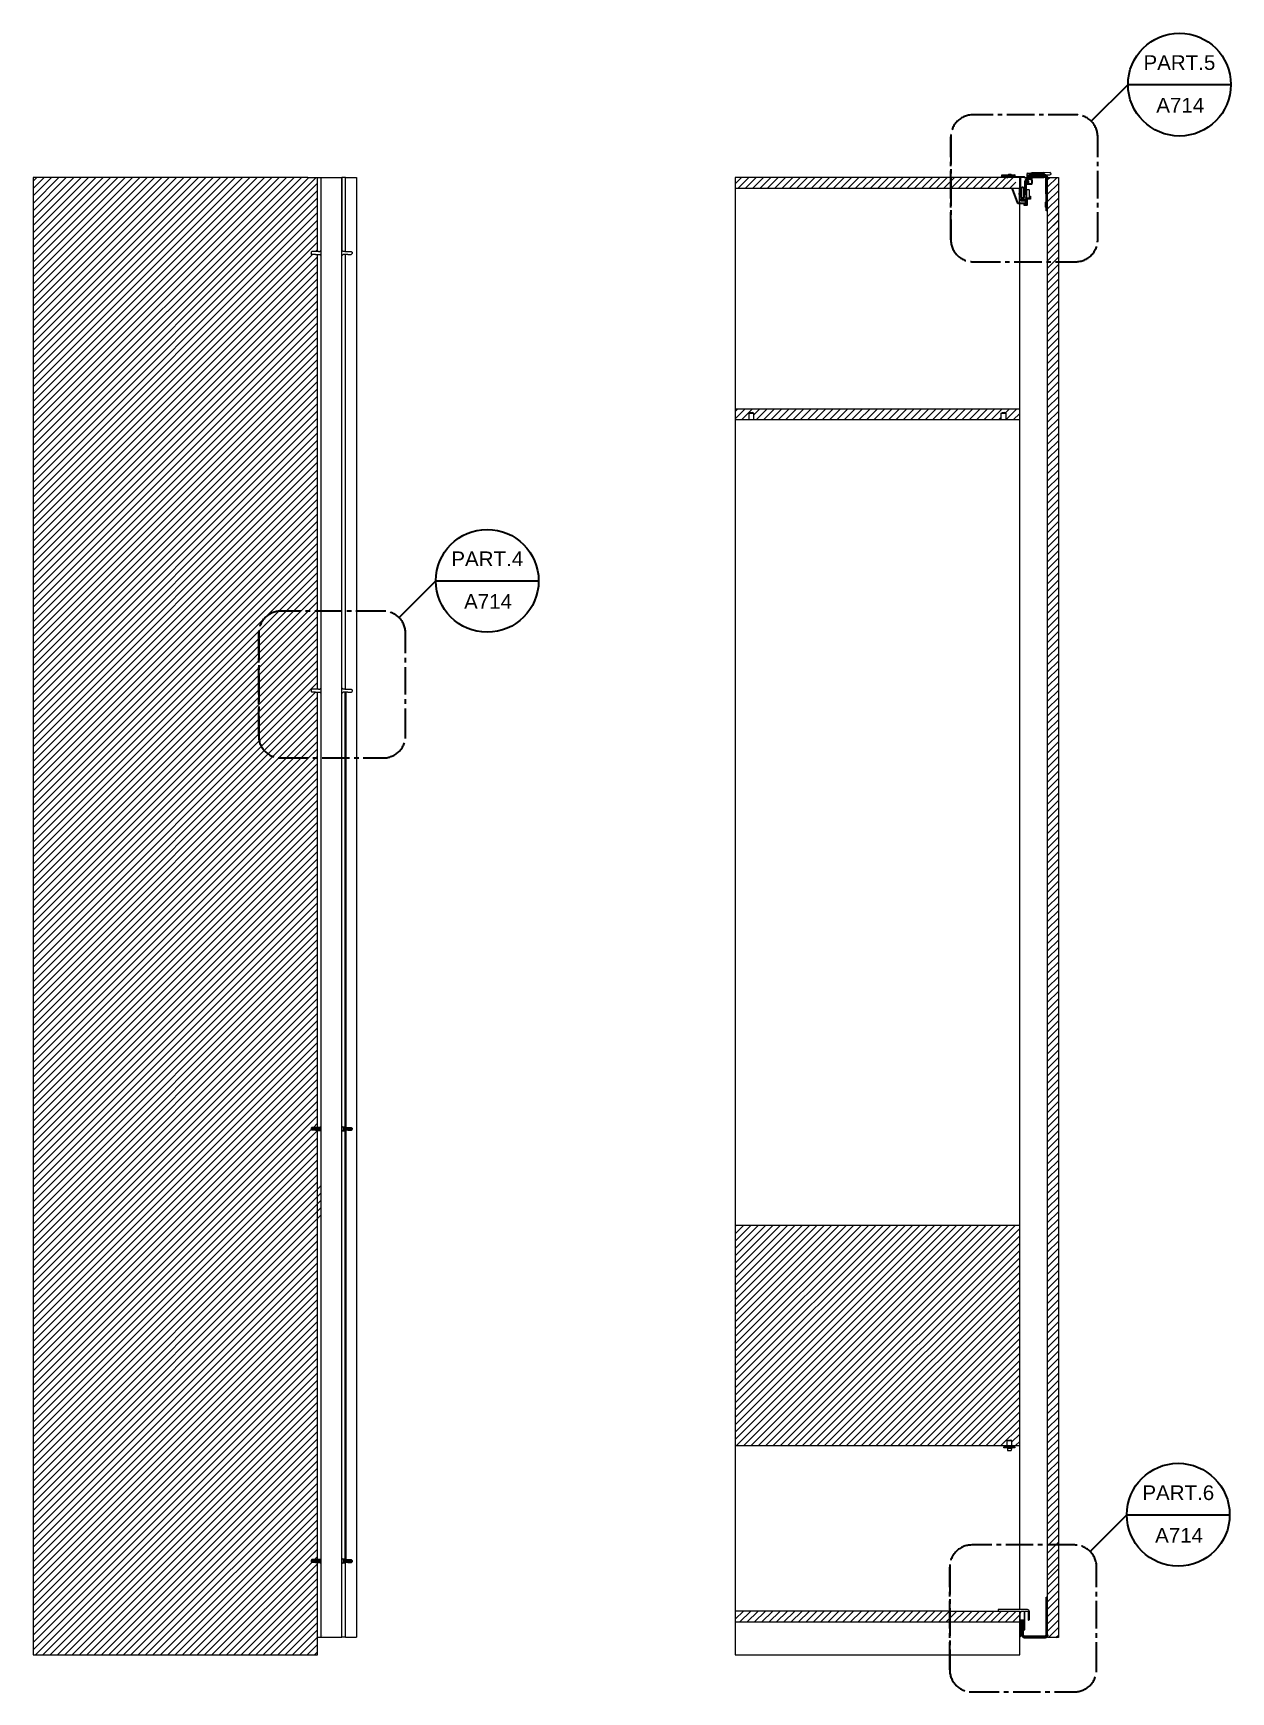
# Model space of a CAD drawing. Header units: millimetres. Extents: x 46 to 1828, y -437 to 1004.
# Drawn here: x 776.6 to 939.7, y 777.9 to 1003.8 of the extents above; entities that cross this region are included whole.
import ezdxf
from ezdxf.enums import TextEntityAlignment as Align

# ---------------------------------------------------------------- set-up
doc = ezdxf.new("R2010")
doc.units = ezdxf.units.MM
doc.linetypes.add('CENTER2', pattern=[1.125, 0.75, -0.125, 0.125, -0.125])
doc.layers.add('A-SECT A-MCUT', color=7, linetype='Continuous', lineweight=35)
for name, color, linetype in [('filatura', 8, 'Continuous'), ('Livello 1', 175, 'Continuous'), ('particolari', 6, 'Continuous')]:
    doc.layers.add(name, color=color, linetype=linetype)
doc.styles.add('ARIAL', font='arial.ttf')
pattern_1 = [(45, (11.67665, 642.7566), (-0.5, 0.5), [])]

# ---------------------------------------------------------------- blocks, each defined once
blk = doc.blocks.new('vite')
for p, q in [((1017.81, 233.76), (1017.62, 233.94)), ((1017.81, 233.36), (1017.62, 233.19)), ((1018.12, 233.81), (1017.76, 233.81)), ((1017.76, 233.31), (1018.12, 233.31)), ((1018.02, 233.76), (1017.81, 233.76)), ((1018.42, 233.36), (1017.81, 233.36)), ((1018.02, 233.76), (1018.42, 233.76)), ((1018.42, 233.76), (1018.91, 233.76)), ((1018.42, 233.36), (1018.91, 233.36)), ((1018.91, 233.76), (1019.02, 233.66)), ((1018.91, 233.36), (1019.02, 233.46)), ((1019.02, 233.66), (1019.02, 233.46))]:
    blk.add_line(p, q)
at = {"layer": 'filatura'}
for p, q in [((1017.81, 233.76), (1017.81, 233.36)), ((1018.53, 233.66), (1017.81, 233.66)), ((1018.53, 233.46), (1017.81, 233.46)), ((1018.53, 233.66), (1019.02, 233.66)), ((1018.53, 233.46), (1019.02, 233.46)), ((1018.91, 233.76), (1018.91, 233.36))]:
    blk.add_line(p, q, dxfattribs=at)
blk = doc.blocks.new('A$C6DD21764')
at = {"layer": 'A-SECT A-MCUT'}
for q in [(19.12, 19.12), (38.12, 24.12)]:
    blk.add_line((24.12, 24.12), q, dxfattribs=at)
at = {"layer": 'A-SECT A-MCUT', "linetype": 'CENTER2', "ltscale": 5}
blk.add_lwpolyline([(0, 3, 0.414214), (3, 0), (17, 0, 0.414214), (20, 3), (20, 17, 0.414214), (17, 20), (3, 20, 0.414214), (0, 17), (0, 3), (0, 17)], format="xyb", dxfattribs=at)
at = {"layer": 'A-SECT A-MCUT'}
blk.add_circle((31.12, 24.12), 7, dxfattribs=at)
at = {"style": 'ARIAL'}
blk.add_attdef('PART.3', text='', height=2, dxfattribs=at).set_placement((31.12, 28.12), align=Align.TOP_CENTER)
blk.add_attdef('A714', (27.97, 20.31), '', height=2, dxfattribs=at)

msp = doc.modelspace()

# ---------------------------------------------------------------- hatches: boundary and pattern name
h = msp.add_hatch()
h.set_pattern_fill('JIS_WOOD', color=175)
h.set_pattern_definition(pattern_1)
edge = h.paths.add_edge_path()
edge.add_spline(control_points=[(910.31, 984.17), (910.64, 984.17), (910.97, 984.17), (910.97, 984.17), (910.97, 983.2), (910.97, 982.23), (910.97, 981.26)], knot_values=[0.174311, 0.174311, 0.174311, 0.174311, 0.674311, 0.674311, 0.674311, 1.5, 1.5, 1.5, 1.5], weights=[1, 1, 1, 1, 1, 1, 1], degree=3, periodic=0)
edge.add_spline(control_points=[(910.97, 984.17), (910.97, 984.17), (910.64, 984.17), (910.31, 984.17)], knot_values=[1, 1, 1, 1, 1.5, 1.5, 1.5, 1.5], weights=[1, 1, 1, 1], degree=3, periodic=0)
edge.add_spline(control_points=[(910.31, 984.17), (909.98, 984.17), (909.65, 984.17), (909.65, 984.17)], knot_values=[1.5, 1.5, 1.5, 1.5, 2, 2, 2, 2], weights=[1, 1, 1, 1], degree=3, periodic=0)
edge.add_line((909.65, 984.17), (908.07, 984.17))
edge.add_line((908.07, 984.17), (872.24, 984.17))
edge.add_line((872.24, 984.17), (872.24, 982.67))
edge.add_line((872.24, 982.67), (904.99, 982.67))
edge.add_line((904.99, 982.67), (908.12, 982.67))
edge.add_line((908.12, 982.67), (910.97, 982.67))
h = msp.add_hatch()
h.set_pattern_fill('JIS_WOOD', color=175)
h.set_pattern_definition(pattern_1)
edge = h.paths.add_edge_path()
edge.add_line((916.24, 977.11), (916.24, 979.35))
edge.add_line((916.24, 979.35), (914.76, 977.88))
edge.add_line((914.76, 977.88), (914.76, 977.11))
edge.add_line((914.76, 977.11), (914.76, 795.42))
edge.add_spline(control_points=[(914.76, 795.42), (914.76, 794.68), (914.76, 793.94), (914.76, 793.21)], knot_values=[4.012319, 4.012319, 4.012319, 4.012319, 4.023751, 4.023751, 4.023751, 4.023751], weights=[1, 1, 1, 1], degree=3, periodic=0)
edge.add_line((914.76, 793.21), (916.24, 794.68))
edge.add_spline(control_points=[(916.24, 794.68), (916.24, 794.93), (916.24, 795.17), (916.24, 795.42)], knot_values=[0.949387, 0.949387, 0.949387, 0.949387, 0.953089, 0.953089, 0.953089, 0.953089], weights=[1, 1, 1, 1], degree=3, periodic=0)
edge.add_line((916.24, 795.42), (916.24, 977.11))
h = msp.add_hatch()
h.set_pattern_fill('JIS_WOOD', color=175)
h.set_pattern_definition(pattern_1)
h.paths.add_polyline_path([(908.47, 952.07), (908.64, 952.17), (908.9, 952.17), (909.07, 952.07), (909.07, 951.17), (910.97, 951.17), (910.97, 952.67), (872.24, 952.67), (872.24, 951.17), (874.14, 951.17), (874.14, 952.07), (874.31, 952.17), (874.57, 952.17), (874.74, 952.07), (874.74, 951.17), (908.47, 951.17)])
h = msp.add_hatch()
h.set_pattern_fill('JIS_WOOD', color=175)
h.set_pattern_definition(pattern_1)
h.paths.add_polyline_path([(910.97, 841.49), (872.24, 841.49), (872.24, 811.49), (909.25, 811.49), (909.25, 812.15), (909.39, 812.23), (909.77, 812.23), (909.91, 812.15), (909.91, 811.49), (910.97, 811.49)])

# ---------------------------------------------------------------- linework, layer by layer
at = {"color": 175, "linetype": 'Continuous'}
for p, q in [((776.65, 983.65), (777.16, 984.16)), ((776.65, 982.65), (778.16, 984.16)), ((776.65, 981.65), (779.16, 984.16)), ((776.65, 980.65), (780.16, 984.16)), ((776.65, 979.65), (781.16, 984.16)), ((776.65, 978.65), (782.16, 984.16)), ((776.65, 977.65), (783.16, 984.16)), ((776.65, 976.65), (784.16, 984.16)), ((776.65, 975.65), (785.16, 984.16)), ((776.65, 974.65), (786.16, 984.16)), ((776.65, 973.65), (787.16, 984.16)), ((776.65, 972.65), (788.16, 984.16)), ((776.65, 971.65), (789.16, 984.16)), ((776.65, 970.65), (790.16, 984.16)), ((776.65, 969.65), (791.16, 984.16)), ((776.65, 968.65), (792.16, 984.16)), ((776.65, 967.65), (793.16, 984.16)), ((776.65, 966.65), (794.16, 984.16)), ((776.65, 965.65), (795.16, 984.16)), ((776.65, 964.65), (796.16, 984.16)), ((776.65, 963.65), (797.16, 984.16)), ((776.65, 962.65), (798.16, 984.16)), ((776.65, 961.65), (799.16, 984.16)), ((776.65, 960.65), (800.16, 984.16)), ((776.65, 959.65), (801.16, 984.16)), ((776.65, 958.65), (802.16, 984.16)), ((776.65, 957.65), (803.16, 984.16)), ((776.65, 956.65), (804.16, 984.16)), ((776.65, 955.65), (805.16, 984.16)), ((776.65, 954.65), (806.16, 984.16)), ((776.65, 953.65), (807.16, 984.16)), ((776.65, 952.65), (808.16, 984.16)), ((776.65, 951.65), (809.16, 984.16)), ((776.65, 950.65), (810.16, 984.16)), ((776.65, 949.65), (811.16, 984.16)), ((776.65, 948.65), (812.16, 984.16)), ((776.65, 947.65), (813.16, 984.16)), ((776.65, 946.65), (814.16, 984.16)), ((776.65, 945.65), (815.16, 984.16)), ((776.65, 944.65), (815.38, 983.38)), ((914.76, 983.88), (915.06, 984.17)), ((914.76, 982.88), (916.06, 984.17)), ((914.76, 981.88), (916.24, 983.35)), ((776.65, 943.65), (815.38, 982.38)), ((776.65, 942.65), (815.38, 981.38)), ((776.65, 941.65), (815.38, 980.38)), ((914.76, 980.88), (916.24, 982.35)), ((914.76, 979.88), (916.24, 981.35)), ((914.76, 978.88), (916.24, 980.35)), ((776.65, 940.65), (815.38, 979.38)), ((776.65, 939.65), (815.38, 978.38)), ((914.76, 977.88), (916.24, 979.35)), ((915, 977.11), (916.24, 978.35)), ((776.65, 938.65), (815.38, 977.38)), ((776.65, 937.65), (815.38, 976.38)), ((916, 977.11), (916.24, 977.35)), ((776.65, 936.65), (815.38, 975.38)), ((776.65, 935.65), (814.7, 973.7)), ((815.1, 974.1), (815.38, 974.38)), ((776.65, 934.65), (815.38, 973.38)), ((776.65, 933.65), (815.38, 972.38)), ((776.65, 932.65), (815.38, 971.38)), ((776.65, 931.65), (815.38, 970.38)), ((776.65, 930.65), (815.38, 969.38)), ((776.65, 929.65), (815.38, 968.38)), ((776.65, 928.65), (815.38, 967.38)), ((776.65, 927.65), (815.38, 966.38)), ((776.65, 926.65), (815.38, 965.38)), ((776.65, 925.65), (815.38, 964.38)), ((776.65, 924.65), (815.38, 963.38)), ((776.65, 923.65), (815.38, 962.38)), ((776.65, 922.65), (815.38, 961.38)), ((776.65, 921.65), (815.38, 960.38)), ((776.65, 920.65), (815.38, 959.38)), ((776.65, 919.65), (815.38, 958.38)), ((776.65, 918.65), (815.38, 957.38)), ((776.65, 917.65), (815.38, 956.38)), ((776.65, 916.65), (815.38, 955.38)), ((776.65, 915.65), (815.38, 954.38)), ((776.65, 914.65), (815.38, 953.38)), ((776.65, 913.65), (815.38, 952.38)), ((776.65, 912.65), (815.38, 951.38)), ((776.65, 911.65), (815.38, 950.38)), ((776.65, 910.65), (815.38, 949.38)), ((776.65, 909.65), (815.38, 948.38)), ((776.65, 908.65), (815.38, 947.38)), ((776.65, 907.65), (815.38, 946.38)), ((776.65, 906.65), (815.38, 945.38)), ((776.65, 905.65), (815.38, 944.38)), ((776.65, 904.65), (815.38, 943.38)), ((776.65, 903.65), (815.38, 942.38)), ((776.65, 902.65), (815.38, 941.38)), ((776.65, 901.65), (815.38, 940.38)), ((776.65, 900.65), (815.38, 939.38)), ((776.65, 899.65), (815.38, 938.38)), ((776.65, 898.65), (815.38, 937.38)), ((776.65, 897.65), (815.38, 936.38)), ((776.65, 896.65), (815.38, 935.38)), ((776.65, 895.65), (815.38, 934.38)), ((776.65, 894.65), (815.38, 933.38)), ((776.65, 893.65), (815.38, 932.38)), ((776.65, 892.65), (815.38, 931.38)), ((776.65, 891.65), (815.38, 930.38)), ((776.65, 890.65), (815.38, 929.38)), ((776.65, 889.65), (815.38, 928.38)), ((776.65, 888.65), (815.38, 927.38)), ((776.65, 887.65), (815.38, 926.38)), ((776.65, 886.65), (815.38, 925.38)), ((776.65, 885.65), (815.38, 924.38)), ((776.65, 884.65), (815.38, 923.38)), ((776.65, 883.65), (815.38, 922.38)), ((776.65, 882.65), (815.38, 921.38)), ((776.65, 881.65), (815.38, 920.38)), ((776.65, 880.65), (815.38, 919.38)), ((776.65, 879.65), (815.38, 918.38)), ((776.65, 878.65), (815.38, 917.38)), ((776.65, 877.65), (815.38, 916.38)), ((776.65, 876.65), (815.38, 915.38)), ((776.65, 875.65), (815.08, 914.08)), ((776.65, 874.65), (815.38, 913.38)), ((776.65, 873.65), (815.38, 912.38)), ((776.65, 872.65), (815.38, 911.38)), ((776.65, 871.65), (815.38, 910.38)), ((776.65, 870.65), (815.38, 909.38)), ((776.65, 869.65), (815.38, 908.38)), ((776.65, 868.65), (815.38, 907.38)), ((776.65, 867.65), (815.38, 906.38)), ((776.65, 866.65), (815.38, 905.38)), ((776.65, 865.65), (815.38, 904.38)), ((776.65, 864.65), (815.38, 903.38)), ((776.65, 863.65), (815.38, 902.38)), ((776.65, 862.65), (815.38, 901.38)), ((776.65, 861.65), (815.38, 900.38)), ((776.65, 860.65), (815.38, 899.38)), ((776.65, 859.65), (815.38, 898.38)), ((776.65, 858.65), (815.38, 897.38)), ((776.65, 857.65), (815.38, 896.38)), ((776.65, 856.65), (815.38, 895.38)), ((776.65, 855.65), (815.38, 894.38)), ((776.65, 854.65), (815.38, 893.38)), ((776.65, 853.65), (815.38, 892.38)), ((776.65, 852.65), (815.38, 891.38)), ((776.65, 851.65), (815.38, 890.38)), ((776.65, 850.65), (815.38, 889.38)), ((776.65, 849.65), (815.38, 888.38)), ((776.65, 848.65), (815.38, 887.38)), ((776.65, 847.65), (815.38, 886.38)), ((776.65, 846.65), (815.38, 885.38)), ((776.65, 845.65), (815.38, 884.38)), ((776.65, 844.65), (815.38, 883.38)), ((776.65, 843.65), (815.38, 882.38)), ((776.65, 842.65), (815.38, 881.38)), ((776.65, 841.65), (815.38, 880.38)), ((776.65, 840.65), (815.38, 879.38)), ((776.65, 839.65), (815.38, 878.38)), ((776.65, 838.65), (815.38, 877.38)), ((776.65, 837.65), (815.38, 876.38)), ((776.65, 836.65), (815.38, 875.38)), ((776.65, 835.65), (815.38, 874.38)), ((776.65, 834.65), (815.38, 873.38)), ((776.65, 833.65), (815.38, 872.38)), ((776.65, 832.65), (815.38, 871.38)), ((776.65, 831.65), (815.38, 870.38)), ((776.65, 830.65), (815.38, 869.38)), ((776.65, 829.65), (815.38, 868.38)), ((776.65, 828.65), (815.38, 867.38)), ((776.65, 827.65), (815.38, 866.38)), ((776.65, 826.65), (815.38, 865.38)), ((776.65, 825.65), (815.38, 864.38)), ((776.65, 824.65), (815.38, 863.38)), ((776.65, 823.65), (815.38, 862.38)), ((776.65, 822.65), (815.38, 861.38)), ((776.65, 821.65), (815.38, 860.38)), ((776.65, 820.65), (815.38, 859.38)), ((776.65, 819.65), (815.38, 858.38)), ((776.65, 818.65), (815.38, 857.38)), ((776.65, 817.65), (815.38, 856.38)), ((776.65, 816.65), (814.5, 854.5)), ((776.65, 815.65), (815.38, 854.38)), ((814.81, 854.81), (815.38, 855.38)), ((815.38, 854.38), (815.41, 854.41)), ((776.65, 814.65), (815.38, 853.38)), ((776.65, 813.65), (815.38, 852.38)), ((776.65, 812.65), (815.38, 851.38)), ((776.65, 811.65), (815.38, 850.38)), ((776.65, 810.65), (815.38, 849.38)), ((776.65, 809.65), (815.38, 848.38)), ((776.65, 808.65), (815.38, 847.38)), ((776.65, 807.65), (815.38, 846.38)), ((776.65, 806.65), (815.38, 845.38)), ((815.38, 846.38), (815.88, 846.88)), ((815.38, 845.38), (815.88, 845.88)), ((815.38, 844.38), (815.88, 844.88)), ((776.65, 805.65), (815.38, 844.38)), ((776.65, 804.65), (815.38, 843.38)), ((815.38, 843.38), (815.88, 843.88)), ((815.38, 842.38), (815.88, 842.88)), ((776.65, 803.65), (815.38, 842.38)), ((776.65, 802.65), (815.38, 841.38)), ((776.65, 801.65), (815.38, 840.38)), ((776.65, 800.65), (815.38, 839.38)), ((776.65, 799.65), (815.38, 838.38)), ((776.65, 798.65), (815.38, 837.38)), ((776.65, 797.65), (815.38, 836.38)), ((776.65, 796.65), (815.38, 835.38)), ((776.65, 795.65), (815.38, 834.38)), ((776.65, 794.65), (815.38, 833.38)), ((776.65, 793.65), (815.38, 832.38)), ((776.65, 792.65), (815.38, 831.38)), ((776.65, 791.65), (815.38, 830.38)), ((776.65, 790.65), (815.38, 829.38)), ((776.65, 789.65), (815.38, 828.38)), ((776.65, 788.65), (815.38, 827.38)), ((776.65, 787.65), (815.38, 826.38)), ((776.65, 786.65), (815.38, 825.38)), ((776.65, 785.65), (815.38, 824.38)), ((776.65, 784.65), (815.38, 823.38)), ((776.65, 783.65), (815.38, 822.38)), ((776.96, 782.96), (815.38, 821.38)), ((777.96, 782.96), (815.38, 820.38)), ((778.96, 782.96), (815.38, 819.38)), ((779.96, 782.96), (815.38, 818.38)), ((780.96, 782.96), (815.38, 817.38)), ((781.96, 782.96), (815.38, 816.38)), ((782.96, 782.96), (815.38, 815.38)), ((783.96, 782.96), (815.38, 814.38)), ((784.96, 782.96), (815.38, 813.38)), ((785.96, 782.96), (815.38, 812.38)), ((786.96, 782.96), (815.38, 811.38)), ((787.96, 782.96), (815.38, 810.38)), ((788.96, 782.96), (815.38, 809.38)), ((789.96, 782.96), (815.38, 808.38)), ((790.96, 782.96), (815.38, 807.38)), ((791.96, 782.96), (815.38, 806.38)), ((792.96, 782.96), (815.38, 805.38)), ((793.97, 782.97), (815.38, 804.38)), ((794.97, 782.97), (815.38, 803.38)), ((795.97, 782.97), (815.38, 802.38)), ((796.97, 782.97), (815.38, 801.38)), ((797.97, 782.97), (815.38, 800.38)), ((798.97, 782.97), (815.38, 799.38)), ((799.97, 782.97), (815.38, 798.38)), ((800.97, 782.97), (815.38, 797.38)), ((801.97, 782.97), (814.57, 795.57)), ((802.97, 782.97), (815.38, 795.38)), ((814.94, 795.94), (815.38, 796.38)), ((803.97, 782.97), (815.38, 794.38)), ((804.97, 782.97), (815.38, 793.38)), ((914.76, 793.21), (916.24, 794.68)), ((914.76, 792.21), (916.24, 793.68)), ((805.97, 782.97), (815.38, 792.38)), ((806.97, 782.97), (815.38, 791.38)), ((914.76, 791.21), (916.24, 792.68)), ((914.76, 790.21), (916.24, 791.68)), ((914.76, 789.21), (916.24, 790.68)), ((807.97, 782.97), (815.38, 790.38)), ((808.97, 782.97), (815.38, 789.38)), ((809.97, 782.97), (815.38, 788.38)), ((872.24, 787.83), (873.35, 788.94)), ((872.83, 787.42), (874.35, 788.94)), ((873.83, 787.42), (875.35, 788.94)), ((874.83, 787.42), (876.35, 788.94)), ((875.83, 787.42), (877.35, 788.94)), ((876.83, 787.42), (878.35, 788.94)), ((877.83, 787.42), (879.35, 788.94)), ((878.83, 787.42), (880.35, 788.94)), ((879.83, 787.42), (881.35, 788.94)), ((880.83, 787.42), (882.35, 788.94)), ((881.83, 787.42), (883.35, 788.94)), ((882.83, 787.42), (884.35, 788.94)), ((883.83, 787.42), (885.35, 788.94)), ((884.83, 787.42), (886.35, 788.94)), ((885.83, 787.42), (887.35, 788.94)), ((886.83, 787.42), (888.35, 788.94)), ((887.91, 787.42), (889.43, 788.94)), ((888.91, 787.42), (890.43, 788.94)), ((889.91, 787.42), (891.43, 788.94)), ((890.91, 787.42), (892.43, 788.94)), ((891.91, 787.42), (893.43, 788.94)), ((892.91, 787.42), (894.43, 788.94)), ((893.91, 787.42), (895.43, 788.94)), ((894.91, 787.42), (896.43, 788.94)), ((895.91, 787.42), (897.43, 788.94)), ((896.91, 787.42), (898.43, 788.94)), ((897.91, 787.42), (899.43, 788.94)), ((898.91, 787.42), (900.43, 788.94)), ((899.91, 787.42), (901.43, 788.94)), ((900.91, 787.42), (902.43, 788.94)), ((901.98, 787.42), (903.5, 788.94)), ((902.98, 787.42), (904.5, 788.94)), ((903.98, 787.42), (905.5, 788.94)), ((904.98, 787.42), (906.5, 788.94)), ((905.98, 787.42), (907.5, 788.94)), ((906.98, 787.42), (908.5, 788.94)), ((907.98, 787.42), (909.5, 788.94)), ((908.98, 787.42), (910.5, 788.94)), ((909.98, 787.42), (910.97, 788.41)), ((914.76, 788.21), (916.24, 789.68)), ((914.76, 787.21), (916.24, 788.68)), ((810.97, 782.97), (815.38, 787.38)), ((811.97, 782.97), (815.38, 786.38)), ((914.76, 786.21), (916.24, 787.68)), ((914.91, 785.36), (916.24, 786.68)), ((812.97, 782.97), (815.38, 785.38)), ((813.97, 782.97), (815.38, 784.38)), ((915.91, 785.36), (916.24, 785.68)), ((814.97, 782.97), (815.38, 783.38))]:
    msp.add_line(p, q, dxfattribs=at)
for p, q in [((814.06, 984.16), (816.54, 984.16)), ((815.38, 980.62), (815.38, 984.16)), ((815.88, 785.37), (815.88, 984.16)), ((816.54, 984.16), (818.67, 984.16)), ((819.17, 984.16), (818.67, 984.16)), ((818.67, 785.37), (818.67, 984.16)), ((818.67, 984.16), (818.67, 974.16)), ((819.17, 974.1), (819.17, 984.16)), ((819.17, 984.16), (820.65, 984.16)), ((820.65, 984.16), (820.65, 785.37)), ((904.99, 982.67), (872.24, 982.67)), ((909.65, 984.17), (904.99, 984.17)), ((909.24, 984.32), (908.43, 984.32)), ((908.43, 984.32), (908.43, 984.17)), ((908.43, 984.32), (908.43, 984.17)), ((908.56, 984.32), (908.56, 984.54)), ((908.56, 984.54), (909.49, 984.54)), ((909.6, 984.42), (909.6, 984.4)), ((909.71, 984.42), (909.71, 984.29)), ((909.78, 984.54), (910.21, 984.54)), ((911.56, 984.17), (912.13, 984.17)), ((912.13, 984.17), (914.26, 984.17)), ((914.76, 984.17), (914.26, 984.17)), ((914.76, 984.17), (916.24, 984.17)), ((914.76, 977.11), (914.76, 984.17)), ((916.24, 984.17), (916.24, 977.11)), ((815.38, 974.1), (815.38, 980.62)), ((910.97, 977.11), (910.97, 980.64)), ((914.76, 979.62), (914.59, 979.62)), ((910.97, 789.14), (910.97, 977.11)), ((914.76, 785.36), (914.76, 977.11)), ((916.24, 977.11), (916.24, 785.36)), ((814.59, 974.1), (814.48, 974)), ((814.48, 974), (814.48, 973.8)), ((814.59, 973.7), (814.48, 973.8)), ((815.08, 974.1), (814.59, 974.1)), ((815.08, 973.7), (814.59, 973.7)), ((815.48, 974.1), (815.08, 974.1)), ((815.08, 973.7), (815.69, 973.7)), ((815.38, 914.48), (815.38, 973.7)), ((815.48, 974.1), (815.69, 974.1)), ((815.69, 974.1), (815.88, 974.27)), ((815.69, 973.7), (815.88, 973.52)), ((818.86, 974.1), (818.67, 974.27)), ((818.86, 973.7), (818.67, 973.52)), ((819.07, 974.1), (818.86, 974.1)), ((819.47, 973.7), (818.86, 973.7)), ((819.07, 974.1), (819.47, 974.1)), ((819.17, 914.48), (819.17, 973.7)), ((819.47, 974.1), (819.96, 974.1)), ((819.47, 973.7), (819.96, 973.7)), ((819.96, 974.1), (820.07, 974)), ((819.96, 973.7), (820.07, 973.8)), ((820.07, 974), (820.07, 973.8)), ((872.24, 952.67), (910.97, 952.67)), ((910.97, 951.17), (872.24, 951.17)), ((874.14, 952.07), (874.31, 952.17)), ((874.14, 951.17), (874.14, 952.07)), ((874.14, 952.07), (874.74, 952.07)), ((874.31, 952.17), (874.57, 952.17)), ((874.74, 952.07), (874.57, 952.17)), ((874.74, 952.07), (874.74, 951.17)), ((908.47, 952.07), (908.64, 952.17)), ((908.47, 951.17), (908.47, 952.07)), ((908.47, 952.07), (909.07, 952.07)), ((908.64, 952.17), (908.9, 952.17)), ((909.07, 952.07), (908.9, 952.17)), ((909.07, 952.07), (909.07, 951.17)), ((814.59, 914.48), (814.48, 914.38)), ((814.48, 914.38), (814.48, 914.18)), ((814.59, 914.08), (814.48, 914.18)), ((815.08, 914.48), (814.59, 914.48)), ((815.08, 914.08), (814.59, 914.08)), ((815.48, 914.48), (815.08, 914.48)), ((815.08, 914.08), (815.69, 914.08)), ((815.38, 854.81), (815.38, 914.08)), ((815.48, 914.48), (815.69, 914.48)), ((815.69, 914.48), (815.88, 914.65)), ((815.69, 914.08), (815.88, 913.91)), ((818.86, 914.48), (818.67, 914.65)), ((818.86, 914.08), (818.67, 913.91)), ((819.07, 914.48), (818.86, 914.48)), ((819.47, 914.08), (818.86, 914.08)), ((819.07, 914.48), (819.47, 914.48)), ((819.17, 854.86), (819.17, 914.08)), ((819.47, 914.48), (819.96, 914.48)), ((819.47, 914.08), (819.96, 914.08)), ((819.96, 914.48), (820.07, 914.38)), ((819.96, 914.08), (820.07, 914.18)), ((820.07, 914.38), (820.07, 914.18)), ((815.38, 795.94), (815.38, 854.41)), ((819.17, 795.94), (819.17, 854.36)), ((872.24, 841.49), (910.97, 841.49)), ((872.24, 811.49), (910.97, 811.49)), ((908.79, 811.49), (910.29, 811.49)), ((908.79, 811.19), (908.79, 811.29)), ((908.79, 811.29), (910.29, 811.29)), ((910.29, 811.19), (908.79, 811.19)), ((908.89, 811.29), (908.89, 811.49)), ((909.25, 812.15), (909.39, 812.23)), ((909.25, 811.49), (909.25, 812.15)), ((909.25, 812.15), (909.91, 812.15)), ((909.25, 811.19), (909.25, 811.11)), ((909.25, 811.11), (909.89, 811.11)), ((909.29, 811.11), (909.33, 810.79)), ((909.39, 812.23), (909.77, 812.23)), ((909.91, 812.15), (909.77, 812.23)), ((909.85, 811.11), (909.81, 810.79)), ((909.89, 811.11), (909.89, 811.19)), ((909.91, 811.49), (909.91, 812.15)), ((910.19, 811.29), (910.19, 811.49)), ((910.29, 811.29), (910.29, 811.19)), ((909.33, 810.79), (909.81, 810.79)), ((815.38, 788.96), (815.38, 795.54)), ((818.86, 795.94), (818.67, 796.12)), ((818.86, 795.54), (818.67, 795.37)), ((819.17, 795.99), (818.81, 795.99)), ((818.81, 795.49), (819.17, 795.49)), ((819.07, 795.94), (818.86, 795.94)), ((819.47, 795.54), (818.86, 795.54)), ((819.07, 795.94), (819.47, 795.94)), ((819.17, 785.37), (819.17, 795.54)), ((819.47, 795.94), (819.96, 795.94)), ((819.47, 795.54), (819.96, 795.54)), ((819.96, 795.94), (820.07, 795.84)), ((819.96, 795.54), (820.07, 795.64)), ((820.07, 795.84), (820.07, 795.64)), ((815.38, 787.44), (815.38, 788.96)), ((901.23, 788.94), (872.24, 788.94)), ((910.97, 787.45), (910.97, 788.94)), ((901.24, 787.42), (872.24, 787.42)), ((910.97, 785.4), (910.97, 787.42)), ((815.38, 785.37), (816.54, 785.37)), ((816.54, 785.37), (818.67, 785.37)), ((819.17, 785.37), (818.67, 785.37)), ((819.17, 785.37), (820.65, 785.37)), ((910.97, 782.96), (910.97, 785.4)), ((916.24, 785.36), (914.76, 785.36))]:
    msp.add_line(p, q)
at = {"color": 6}
for p, q in [((911.96, 984.61), (911.96, 984.14)), ((911.96, 983.72), (911.96, 983.8)), ((912.53, 984.71), (912.07, 984.71)), ((914.16, 984.71), (914.22, 984.71)), ((914.4, 984.51), (915.08, 984.51)), ((911.9, 982.43), (911.9, 981.46)), ((911.98, 981.39), (912.21, 981.39)), ((911.99, 982.52), (912.21, 982.52)), ((912.3, 981.48), (912.3, 982.43))]:
    msp.add_line(p, q, dxfattribs=at)
at = {"lineweight": 0}
for p, q in [((912.9, 984.32), (912.94, 984.24)), ((912.94, 984.24), (913.1, 984.24)), ((913.1, 984.24), (913.1, 984.32)), ((913.3, 984.25), (913.3, 984.32)), ((913.47, 984.24), (913.3, 984.25)), ((913.5, 984.32), (913.47, 984.24))]:
    msp.add_line(p, q, dxfattribs=at)
for points in [[(814.06, 984.16), (812.47, 984.16), (776.65, 984.16), (776.65, 782.96), (815.38, 782.97), (815.38, 785.42), (815.38, 787.44)], [(909.65, 984.17), (908.07, 984.17), (872.24, 984.17), (872.24, 782.97), (910.97, 782.99), (910.97, 785.43), (910.97, 787.45)], [(901.23, 788.94), (909, 788.94), (910.4, 788.94), (910.97, 788.94), (910.97, 787.42), (909.84, 787.42), (901.24, 787.42)]]:
    msp.add_lwpolyline(points)
at = {"color": 6}
for centre, radius, start, end in [((911.98, 983.71), 0.0232, 86.344, 160.6601), ((911.99, 982.43), 0.0923, 95.0052, 174.9948), ((911.99, 981.47), 0.0882, 188.3368, 261.6632), ((912.21, 982.42), 0.0955, 2.7781, 87.2219), ((912.21, 981.48), 0.0964, 272.1521, 357.8479)]:
    msp.add_arc(centre, radius, start, end, dxfattribs=at)
at = {"color": 6, "lineweight": 0}
for points in [[(915.12, 984.83), (915.12, 984.83), (912.68, 984.82), (912.68, 984.82)], [(915.08, 984.51), (915.08, 984.51), (915.25, 984.62), (915.25, 984.62)], [(915.16, 984.79), (915.16, 984.79), (915.12, 984.83), (915.12, 984.83)], [(915.16, 984.7), (915.16, 984.7), (915.16, 984.79), (915.16, 984.79)], [(915.25, 984.71), (915.25, 984.71), (915.16, 984.7), (915.16, 984.7)], [(915.25, 984.62), (915.25, 984.62), (915.25, 984.71), (915.25, 984.71)]]:
    msp.add_open_spline(points, degree=3, dxfattribs=at)
at = {"color": 7, "lineweight": 40, "true_color": 0xffffff}
for points in [[(819.17, 854.81), (819.17, 874.57), (819.17, 894.33), (819.17, 914.08)], [(819.17, 795.94), (819.17, 815.43), (819.17, 834.92), (819.17, 854.41)]]:
    msp.add_open_spline(points, degree=3, dxfattribs=at)
at = {"color": 6, "lineweight": 25}
msp.add_open_spline([(910.97, 785.4), (910.97, 785.4), (910.99, 785.41), (911.02, 785.43)], degree=3, dxfattribs=at)
at = {"layer": 'filatura'}
for p, q in [((818.86, 795.94), (818.86, 795.54)), ((819.58, 795.84), (818.86, 795.84)), ((819.58, 795.64), (818.86, 795.64)), ((819.58, 795.84), (820.07, 795.84)), ((819.58, 795.64), (820.07, 795.64)), ((819.96, 795.94), (819.96, 795.54))]:
    msp.add_line(p, q, dxfattribs=at)
at = {"layer": 'Livello 1', "color": 7, "lineweight": 25, "true_color": 0xffffff}
msp.add_line((910.89, 982.67), (910.89, 980.64), dxfattribs=at)
at = {"layer": 'Livello 1', "color": 6, "lineweight": 25}
for p, q in [((911.1, 984.17), (911.1, 981.56)), ((911.86, 981.2), (911.67, 981.2))]:
    msp.add_line(p, q, dxfattribs=at)
at = {"layer": 'Livello 1', "color": 7, "lineweight": 25, "true_color": 0xffffff}
msp.add_lwpolyline([(910.97, 982.67), (908.12, 982.67), (904.99, 982.67)], dxfattribs=at)
at = {"layer": 'Livello 1', "color": 6, "lineweight": 35}
for points in [[(911.96, 983.72), (911.96, 983.34)], [(911.97, 983.32), (912.14, 983.32)], [(911.98, 983.73), (912.11, 983.73)], [(912.12, 983.72), (912.12, 983.34)], [(912.14, 983.32), (912.17, 983.32)], [(912.17, 983.32), (912.57, 983.32)], [(912.42, 984.59), (912.42, 984.49)], [(913.92, 984.71), (912.53, 984.71)], [(912.57, 983.32), (912.61, 983.32)], [(912.61, 983.32), (912.63, 983.32)], [(912.65, 983.34), (912.64, 984.32)], [(912.65, 984.78), (912.65, 984.74)], [(912.76, 984.61), (913.92, 984.61)], [(914.16, 984.71), (913.92, 984.71)], [(913.92, 984.61), (914.16, 984.61)], [(914.14, 984.69), (914.14, 984.64)], [(914.16, 984.61), (914.32, 984.51)], [(914.26, 984.78), (914.26, 984.75)], [(911.66, 982.25), (911.55, 982.25)], [(911.55, 981.96), (911.66, 981.96)]]:
    msp.add_lwpolyline(points, dxfattribs=at)
at = {"layer": 'Livello 1', "color": 7, "lineweight": 35, "true_color": 0xffffff}
for points in [[(912.38, 983.92), (912.03, 983.92)], [(912.42, 984.31), (912.42, 983.96)], [(914.56, 980.75), (914.48, 980.75), (914.48, 980.16), (914.57, 980.16)]]:
    msp.add_lwpolyline(points, dxfattribs=at)
for points in [[(909.22, 984.17), (909.24, 984.17), (909.25, 984.18), (909.26, 984.19)], [(909.46, 984.53), (909.46, 984.53), (909.31, 984.39), (909.24, 984.32)], [(909.26, 984.19), (909.26, 984.19), (909.54, 984.47), (909.54, 984.47)], [(909.49, 984.54), (909.48, 984.54), (909.47, 984.54), (909.46, 984.53)], [(909.78, 984.54), (909.78, 984.54), (909.49, 984.54), (909.49, 984.54)], [(909.54, 984.47), (909.54, 984.47), (909.72, 984.47), (909.72, 984.47)], [(909.72, 984.47), (909.72, 984.47), (909.72, 984.31), (909.72, 984.31)], [(909.83, 984.49), (909.83, 984.52), (909.8, 984.54), (909.78, 984.54)], [(909.83, 984.31), (909.83, 984.31), (909.83, 984.49), (909.83, 984.49)], [(910.24, 984.39), (910.24, 984.39), (909.94, 984.29), (909.94, 984.29)], [(910.21, 984.54), (910.23, 984.54), (910.24, 984.53), (910.26, 984.52)], [(910.28, 984.43), (910.26, 984.41), (910.24, 984.39), (910.24, 984.39)], [(910.26, 984.52), (910.3, 984.5), (910.29, 984.44), (910.28, 984.43)], [(912.05, 984.3), (912.05, 984.3), (911.76, 983.82), (911.76, 983.82)], [(912.2, 984.2), (912.24, 984.26), (912.33, 984.31), (912.4, 984.31)], [(912.38, 983.92), (912.39, 983.92), (912.39, 983.92), (912.39, 983.92)], [(912.4, 984.31), (912.4, 984.31), (914.39, 984.33), (914.39, 984.33)], [(912.41, 983.93), (912.42, 983.94), (912.42, 983.95), (912.42, 983.96)], [(914.39, 984.33), (914.44, 984.33), (914.55, 984.22), (914.55, 984.17)], [(914.55, 984.17), (914.55, 984.17), (914.59, 979.62), (914.59, 979.62)]]:
    msp.add_open_spline(points, degree=3, dxfattribs=at)
at = {"layer": 'Livello 1', "color": 7, "lineweight": 25, "true_color": 0xffffff}
for points, knots in [([(909.6, 984.42), (909.6, 984.45), (909.62, 984.47), (909.65, 984.47), (909.68, 984.47), (909.71, 984.45), (909.71, 984.42)], [3, 3, 3, 3, 4, 4, 4, 5, 5, 5, 5]), ([(910.97, 980.64), (910.97, 981.82), (910.97, 983), (910.97, 984.17), (910.97, 984.17), (909.65, 984.17), (909.65, 984.17)], [0, 0, 0, 0, 1, 1, 1, 2, 2, 2, 2]), ([(911.56, 984.29), (911.6, 984.29), (911.62, 984.26), (911.62, 984.23), (911.62, 984.2), (911.6, 984.17), (911.56, 984.17)], [7, 7, 7, 7, 8, 8, 8, 9, 9, 9, 9])]:
    msp.add_open_spline(points, degree=3, knots=knots, dxfattribs=at)
for points in [[(909.6, 984.23), (909.6, 984.23), (909.6, 984.4), (909.6, 984.4)], [(909.65, 984.17), (909.62, 984.17), (909.6, 984.2), (909.6, 984.23)], [(910.97, 984.17), (910.97, 984.17), (909.65, 984.17), (909.65, 984.17)], [(909.71, 984.29), (909.71, 984.29), (911.56, 984.29), (911.56, 984.29)], [(911.56, 984.17), (911.56, 984.17), (910.97, 984.17), (910.97, 984.17)], [(911.56, 984.17), (911.56, 984.17), (911.1, 984.17), (911.1, 984.17)], [(911.04, 981.2), (911.01, 981.2), (910.98, 981.23), (910.97, 981.26)]]:
    msp.add_open_spline(points, degree=3, dxfattribs=at)
at = {"layer": 'Livello 1', "color": 7, "lineweight": 35, "true_color": 0xffffff}
for points, knots in [([(909.72, 984.31), (909.72, 984.29), (909.75, 984.3), (909.78, 984.3), (909.8, 984.3), (909.83, 984.29), (909.83, 984.31)], [5, 5, 5, 5, 6, 6, 6, 7, 7, 7, 7]), ([(912.41, 983.93), (912.41, 983.93), (912.41, 983.93), (912.41, 983.93), (912.41, 983.93), (912.4, 983.93), (912.4, 983.92), (912.4, 983.92), (912.39, 983.92), (912.39, 983.92)], [0, 0, 0, 0, 1, 1, 1, 2, 2, 2, 3, 3, 3, 3])]:
    msp.add_open_spline(points, degree=3, knots=knots, dxfattribs=at)
at = {"layer": 'Livello 1', "color": 6, "lineweight": 35}
for points, knots in [([(911.68, 980.61), (911.68, 980.61), (911.68, 980.64), (911.68, 980.64), (911.68, 980.64), (910.77, 980.64), (910.77, 980.64), (910.75, 980.64), (910.72, 980.66), (910.71, 980.68), (910.71, 980.68), (910, 982.63), (910, 982.63), (910, 982.65), (910.01, 982.67), (910.03, 982.67), (910.03, 982.67), (910.07, 982.67), (910.07, 982.67)], [0, 0, 0, 0, 1, 1, 1, 2, 2, 2, 3, 3, 3, 4, 4, 4, 5, 5, 5, 6, 6, 6, 6]), ([(911.54, 982.76), (911.54, 982.8), (911.46, 982.84), (911.37, 982.84), (911.28, 982.84), (911.21, 982.8), (911.21, 982.75), (911.21, 982.75), (911.22, 981.44), (911.22, 981.44), (911.22, 981.4), (911.3, 981.36), (911.39, 981.36), (911.48, 981.36), (911.55, 981.4), (911.55, 981.45), (911.55, 981.45), (911.54, 982.76), (911.54, 982.76)], [0, 0, 0, 0, 1, 1, 1, 2, 2, 2, 3, 3, 3, 4, 4, 4, 5, 5, 5, 6, 6, 6, 6]), ([(912.76, 984.61), (912.7, 984.61), (912.65, 984.57), (912.65, 984.5), (912.65, 984.5), (912.65, 984.5), (912.65, 984.5)], [0, 0, 0, 0, 1, 1, 1, 2, 2, 2, 2]), ([(910.97, 981.19), (910.97, 981.19), (911.16, 981.19), (911.16, 981.19), (911.17, 981.19), (911.18, 981.18), (911.18, 981.16), (911.18, 981.16), (911.18, 981.06), (911.18, 981.06), (911.18, 981.05), (911.19, 981.04), (911.21, 981.04), (911.21, 981.04), (911.42, 981.04), (911.42, 981.04)], [0, 0, 0, 0, 1, 1, 1, 2, 2, 2, 3, 3, 3, 4, 4, 4, 5, 5, 5, 5]), ([(911.42, 981.04), (911.42, 981.04), (911.66, 981.04), (911.66, 981.04), (911.73, 981.04), (911.78, 980.99), (911.78, 980.92), (911.78, 980.92), (911.78, 980.52), (911.78, 980.52)], [0, 0, 0, 0, 1, 1, 1, 2, 2, 2, 3, 3, 3, 3]), ([(911.78, 980.52), (911.78, 980.5), (911.77, 980.49), (911.76, 980.49), (911.76, 980.49), (911.71, 980.49), (911.71, 980.49), (911.69, 980.49), (911.68, 980.5), (911.68, 980.51), (911.68, 980.51), (911.68, 980.61), (911.68, 980.61)], [0, 0, 0, 0, 1, 1, 1, 2, 2, 2, 3, 3, 3, 4, 4, 4, 4])]:
    msp.add_open_spline(points, degree=3, knots=knots, dxfattribs=at)
for points in [[(911.76, 983.82), (911.7, 983.72), (911.66, 983.55), (911.66, 983.44)], [(911.66, 983.44), (911.66, 983.44), (911.67, 981.86), (911.67, 981.86)], [(911.84, 983.44), (911.84, 983.52), (911.87, 983.66), (911.92, 983.73)], [(911.85, 981.86), (911.85, 981.86), (911.84, 983.44), (911.84, 983.44)], [(911.92, 983.73), (911.92, 983.73), (912.2, 984.2), (912.2, 984.2)], [(912.07, 984.71), (912.01, 984.71), (911.97, 984.66), (911.96, 984.61)], [(911.96, 983.34), (911.96, 983.33), (911.97, 983.32), (911.97, 983.32)], [(912.4, 984.49), (912.27, 984.49), (912.12, 984.41), (912.05, 984.3)], [(912.12, 983.72), (912.12, 983.73), (912.12, 983.73), (912.11, 983.73)], [(912.12, 983.34), (912.12, 983.33), (912.13, 983.32), (912.14, 983.32)], [(914.39, 984.51), (914.39, 984.51), (912.4, 984.49), (912.4, 984.49)], [(912.53, 984.71), (912.47, 984.71), (912.42, 984.66), (912.42, 984.59)], [(912.61, 984.71), (912.63, 984.71), (912.65, 984.72), (912.65, 984.74)], [(912.63, 983.32), (912.64, 983.32), (912.65, 983.33), (912.65, 983.34)], [(912.68, 984.82), (912.66, 984.82), (912.65, 984.8), (912.65, 984.78)], [(914.16, 984.71), (914.15, 984.71), (914.14, 984.7), (914.14, 984.69)], [(914.14, 984.64), (914.14, 984.63), (914.15, 984.61), (914.16, 984.61)], [(914.22, 984.71), (914.24, 984.71), (914.26, 984.73), (914.26, 984.75)], [(914.29, 984.83), (914.27, 984.82), (914.26, 984.8), (914.26, 984.78)], [(914.76, 984.17), (914.73, 984.32), (914.54, 984.51), (914.39, 984.51)], [(911.67, 981.86), (911.67, 981.86), (911.85, 981.86), (911.85, 981.86)]]:
    msp.add_open_spline(points, degree=3, dxfattribs=at)
at = {"layer": 'Livello 1', "color": 6, "lineweight": 25}
for points in [[(911.56, 981.2), (911.56, 981.2), (911.04, 981.2), (911.04, 981.2)], [(911.67, 981.56), (911.69, 981.45), (911.95, 981.37), (911.95, 981.37)], [(911.95, 981.37), (911.95, 981.37), (912.34, 981.36), (912.33, 981.45)]]:
    msp.add_open_spline(points, degree=3, dxfattribs=at)
for points, knots in [([(911.1, 981.56), (911.08, 981.4), (911.33, 981.33), (911.33, 981.33), (911.33, 981.33), (911.56, 981.36), (911.56, 981.45)], [0, 0, 0, 0, 1, 1, 1, 2, 2, 2, 2]), ([(911.67, 981.56), (911.67, 981.56), (911.67, 981.58), (911.67, 981.58), (911.67, 981.62), (911.65, 981.64), (911.61, 981.64), (911.58, 981.64), (911.56, 981.62), (911.56, 981.58), (911.56, 981.58), (911.56, 981.45), (911.56, 981.45)], [0, 0, 0, 0, 1, 1, 1, 2, 2, 2, 3, 3, 3, 4, 4, 4, 4]), ([(911.98, 981.2), (911.98, 981.2), (911.98, 980.41), (911.98, 980.41), (911.98, 980.38), (911.95, 980.35), (911.92, 980.35), (911.92, 980.35), (911.62, 980.35), (911.62, 980.35), (911.59, 980.35), (911.56, 980.38), (911.56, 980.41), (911.56, 980.41), (911.56, 980.53), (911.56, 980.53), (911.56, 980.56), (911.59, 980.59), (911.62, 980.59), (911.65, 980.59), (911.67, 980.56), (911.67, 980.53), (911.67, 980.53), (911.67, 980.46), (911.67, 980.46), (911.67, 980.46), (911.86, 980.46), (911.86, 980.46), (911.86, 980.46), (911.86, 981.2), (911.86, 981.2)], [0, 0, 0, 0, 1, 1, 1, 2, 2, 2, 3, 3, 3, 4, 4, 4, 5, 5, 5, 6, 6, 6, 7, 7, 7, 8, 8, 8, 9, 9, 9, 10, 10, 10, 10]), ([(911.67, 981.2), (911.67, 981.2), (911.67, 981.11), (911.67, 981.11), (911.67, 981.08), (911.65, 981.05), (911.61, 981.05), (911.58, 981.05), (911.56, 981.08), (911.56, 981.11), (911.56, 981.11), (911.56, 981.2), (911.56, 981.2)], [0, 0, 0, 0, 1, 1, 1, 2, 2, 2, 3, 3, 3, 4, 4, 4, 4]), ([(912.33, 981.45), (912.33, 981.45), (912.33, 981.58), (912.33, 981.58), (912.33, 981.61), (912.36, 981.64), (912.39, 981.64), (912.42, 981.64), (912.45, 981.61), (912.45, 981.58), (912.45, 981.58), (912.45, 981.26), (912.45, 981.26), (912.45, 981.23), (912.42, 981.2), (912.39, 981.2), (912.39, 981.2), (911.98, 981.2), (911.98, 981.2)], [0, 0, 0, 0, 1, 1, 1, 2, 2, 2, 3, 3, 3, 4, 4, 4, 5, 5, 5, 6, 6, 6, 6])]:
    msp.add_open_spline(points, degree=3, knots=knots, dxfattribs=at)
at = {"layer": 'Livello 1', "color": 7, "lineweight": 40, "true_color": 0xffffff}
msp.add_open_spline([(816.02, 785.57), (816.03, 785.57), (816.03, 785.57), (816.04, 785.57)], degree=3, dxfattribs=at)
at = {"layer": 'particolari', "color": 6}
for p, q in [((908.05, 789.14), (908.05, 788.94)), ((911.12, 788.94), (911.56, 788.94))]:
    msp.add_line(p, q, dxfattribs=at)
at = {"layer": 'particolari', "color": 6, "lineweight": 25}
for points in [[(910.97, 788.75), (911.12, 788.75)], [(911.12, 788.75), (911.12, 788.94)], [(911.56, 788.94), (911.56, 787.72)], [(911.56, 787.72), (910.97, 787.72)], [(911.12, 787.58), (911.56, 787.58)]]:
    msp.add_lwpolyline(points, dxfattribs=at)
at = {"layer": 'particolari', "color": 6, "lineweight": 40}
for points in [[(914.76, 790.83), (914.76, 790.83), (914.63, 790.83), (914.63, 790.83)], [(914.63, 790.83), (914.63, 790.83), (914.63, 785.69), (914.63, 785.69)], [(911.28, 786.55), (911.28, 786.55), (911.28, 785.69), (911.28, 785.69)], [(911.42, 785.69), (911.42, 785.69), (911.42, 786.55), (911.42, 786.55)], [(911.28, 785.69), (911.28, 785.51), (911.43, 785.36), (911.62, 785.36)], [(911.62, 785.49), (911.51, 785.49), (911.42, 785.58), (911.42, 785.69)], [(913.94, 785.49), (912.84, 785.49), (911.62, 785.49), (911.62, 785.49)], [(911.62, 785.36), (914.23, 785.36), (914.43, 785.36), (914.43, 785.36)], [(914.43, 785.49), (914.43, 785.49), (914.24, 785.49), (913.94, 785.49)], [(914.43, 785.36), (914.62, 785.36), (914.76, 785.51), (914.76, 785.69)], [(914.63, 785.69), (914.63, 785.58), (914.54, 785.49), (914.43, 785.49)]]:
    msp.add_open_spline(points, degree=3, dxfattribs=at)
at = {"layer": 'particolari', "color": 6, "lineweight": 25}
for points in [[(912.04, 789.14), (912.04, 789.14), (908.05, 789.14), (908.05, 789.14)], [(911.69, 788.94), (911.69, 788.94), (912.03, 788.94), (912.03, 788.94)], [(912.03, 788.94), (912.08, 788.94), (912.12, 788.9), (912.13, 788.87)], [(912.3, 788.87), (912.3, 789.02), (912.18, 789.14), (912.04, 789.14)], [(912.13, 788.87), (912.13, 788.87), (912.13, 787.75), (912.13, 787.75)], [(912.3, 787.8), (912.3, 787.8), (912.3, 788.87), (912.3, 788.87)], [(911.12, 785.64), (911.12, 785.64), (911.12, 787.58), (911.12, 787.58)], [(911.02, 785.43), (911.05, 785.45), (911.07, 785.48), (911.07, 785.48)], [(911.07, 785.48), (911.11, 785.52), (911.12, 785.6), (911.12, 785.64)]]:
    msp.add_open_spline(points, degree=3, dxfattribs=at)
for points, knots in [([(911.56, 787.58), (911.56, 787.58), (911.56, 786.44), (911.56, 786.44), (911.56, 786.41), (911.59, 786.38), (911.63, 786.38), (911.67, 786.38), (911.69, 786.41), (911.69, 786.44), (911.69, 786.44), (911.69, 788.94), (911.69, 788.94)], [0, 0, 0, 0, 1, 1, 1, 2, 2, 2, 3, 3, 3, 4, 4, 4, 4]), ([(912.13, 787.75), (912.13, 787.7), (912.17, 787.71), (912.21, 787.71), (912.26, 787.71), (912.3, 787.75), (912.3, 787.8)], [3, 3, 3, 3, 4, 4, 4, 5, 5, 5, 5])]:
    msp.add_open_spline(points, degree=3, knots=knots, dxfattribs=at)
at = {"layer": 'particolari', "color": 6, "lineweight": 40}
msp.add_open_spline([(911.51, 787.38), (911.51, 787.47), (911.44, 787.57), (911.35, 787.57), (911.26, 787.57), (911.19, 787.47), (911.19, 787.38), (911.19, 787.38), (911.19, 786.56), (911.19, 786.56), (911.19, 786.56), (911.51, 786.56), (911.51, 786.56), (911.51, 786.56), (911.51, 787.38), (911.51, 787.38)], degree=3, knots=[0, 0, 0, 0, 1, 1, 1, 2, 2, 2, 3, 3, 3, 4, 4, 4, 5, 5, 5, 5], dxfattribs=at)

# ---------------------------------------------------------------- block references
for p, values in [((901.6, 972.7), {'A714': 'A714', 'PART.3': 'PART.5'}), ((807.35, 905.12), {'A714': 'A714', 'PART.3': 'PART.4'}), ((901.44, 777.94), {'A714': 'A714', 'PART.3': 'PART.6'})]:
    msp.add_blockref('A$C6DD21764', p).add_auto_attribs(values)
at = {"xscale": -1}
for p in [(1833.5, 621.05), (1833.5, 562.18)]:
    msp.add_blockref('vite', p, dxfattribs=at)
msp.add_blockref('vite', (-198.95, 621.05))

doc.saveas('drawing.dxf')
